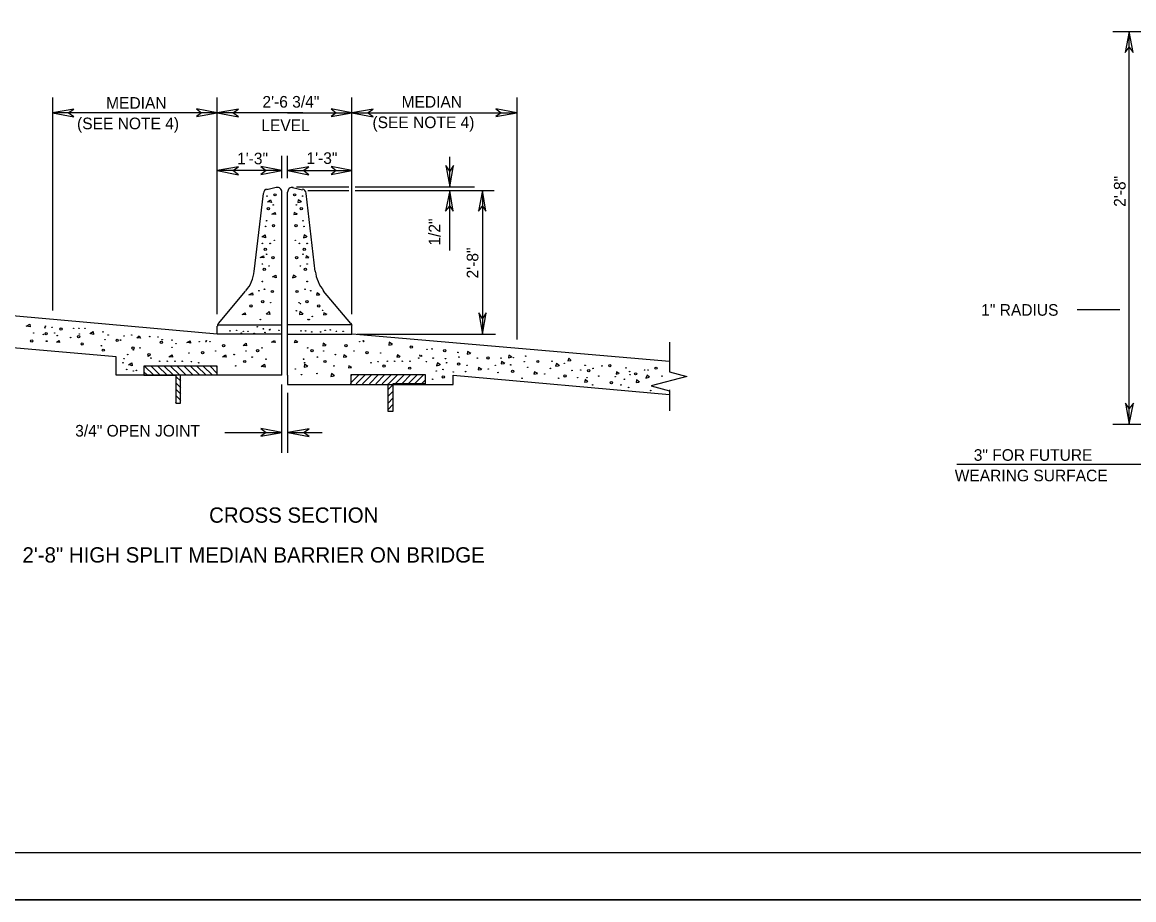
# Model space of a CAD drawing. Extents: x 528.2 to 531.15, y 154.43 to 156.26.
# Drawn here: x 528.751 to 529.728, y 154.427 to 155.199 of the extents above; entities that cross this region are included whole.
import ezdxf

# ---------------------------------------------------------------- set-up
doc = ezdxf.new("R2010")
doc.units = 0
for name, color, linetype in [('Level 1', 7, 'Continuous'), ('Level 2', 7, 'Continuous'), ('Level 3', 7, 'Continuous'), ('Level 41', 7, 'Continuous'), ('Level 5', 7, 'Continuous')]:
    doc.layers.add(name, color=color, linetype=linetype)

msp = doc.modelspace()

# ---------------------------------------------------------------- linework, layer by layer
at = {"layer": 'Level 1'}
for p, q in [((529.3353, 154.88747), (529.30381, 154.87927)), ((529.31988, 154.89173), (529.3353, 154.88747)), ((529.30381, 154.87927), (529.31988, 154.875)), ((528.38189, 154.46883), (531.13189, 154.46883)), ((528.19521, 154.42717), (531.15354, 154.42717))]:
    msp.add_line(p, q, dxfattribs=at)
for points in [[(529.72441, 155.19094), (529.7208, 155.17257), (529.72441, 155.17717), (529.72769, 155.17257)], [(528.77723, 155.11942), (528.79593, 155.11581), (528.79101, 155.11942), (528.79593, 155.1227)], [(528.92224, 155.11942), (528.90387, 155.12303), (528.90846, 155.11942), (528.90387, 155.11614)], [(528.92224, 155.11942), (528.94094, 155.11581), (528.93602, 155.11942), (528.94094, 155.1227)], [(529.04068, 155.11942), (529.02231, 155.12303), (529.0269, 155.11942), (529.02231, 155.11614)], [(529.04068, 155.11942), (529.05938, 155.11581), (529.05446, 155.11942), (529.05938, 155.1227)], [(529.1857, 155.11942), (529.16732, 155.12303), (529.17192, 155.11942), (529.16732, 155.11614)], [(528.92224, 155.06857), (528.94094, 155.06496), (528.93602, 155.06857), (528.94094, 155.07185)], [(528.979, 155.06857), (528.96063, 155.07218), (528.96522, 155.06857), (528.96063, 155.06529)], [(528.98392, 155.06857), (529.00262, 155.06496), (528.9977, 155.06857), (529.00262, 155.07185)], [(529.04068, 155.06857), (529.02231, 155.07218), (529.0269, 155.06857), (529.02231, 155.06529)], [(529.12664, 155.05446), (529.12992, 155.07316), (529.12664, 155.06824), (529.12336, 155.07316)], [(529.12664, 155.05118), (529.12303, 155.03281), (529.12664, 155.0374), (529.12959, 155.03281)], [(529.15551, 155.05118), (529.1519, 155.03281), (529.15551, 155.0374), (529.15846, 155.03281)], [(529.15551, 154.92487), (529.15879, 154.94357), (529.15551, 154.93865), (529.15223, 154.94357)], [(529.72441, 154.84547), (529.72802, 154.86417), (529.72441, 154.85925), (529.72113, 154.86417)], [(528.979, 154.83825), (528.96063, 154.84186), (528.96522, 154.83825), (528.96063, 154.83497)], [(528.98425, 154.83825), (529.00295, 154.83465), (528.99803, 154.83825), (529.00295, 154.84154)]]:
    msp.add_lwpolyline(points, close=True, dxfattribs=at)
at = {"layer": 'Level 3'}
for p, q in [((528.77723, 155.13287), (528.77723, 155.05282)), ((528.92224, 155.06201), (528.92224, 155.13287)), ((529.04068, 155.07349), (529.04068, 155.13287)), ((529.1857, 155.13287), (529.1857, 155.06726)), ((528.98392, 155.11942), (529.04068, 155.11942)), ((529.04068, 155.11942), (529.1857, 155.11942)), ((528.77723, 155.08563), (528.77723, 154.94554)), ((528.92224, 154.94226), (528.92224, 155.08563)), ((528.98392, 155.06201), (528.98392, 155.08169)), ((529.04068, 154.94226), (529.04068, 155.08563)), ((529.12664, 155.05446), (529.12664, 155.08071)), ((529.1857, 155.08563), (529.1857, 154.91995)), ((528.98392, 155.06857), (529.04068, 155.06857)), ((528.979, 154.88878), (528.979, 155.04954)), ((528.98392, 154.88878), (528.98392, 155.04954)), ((528.98852, 155.05381), (528.99705, 155.05184)), ((528.9918, 155.05446), (529.03806, 155.05446)), ((529.00197, 155.05118), (529.03806, 155.05118)), ((529.04364, 155.05446), (529.14862, 155.05446)), ((529.04364, 155.05118), (529.16568, 155.05118)), ((529.12664, 154.99836), (529.12664, 155.05118)), ((529.15551, 155.05118), (529.15551, 154.92487)), ((529.0082, 154.97999), (529.00033, 155.04856)), ((529.0397, 154.93406), (529.01575, 154.9626)), ((529.04068, 154.93307), (528.98392, 154.93307)), ((528.98392, 154.92487), (529.04068, 154.92487)), ((529.04068, 154.92487), (529.04068, 154.93176)), ((529.31988, 154.90059), (529.04101, 154.92487)), ((529.04528, 154.92487), (529.16699, 154.92487)), ((529.31988, 154.91765), (529.31988, 154.89173)), ((528.86647, 154.88878), (528.85827, 154.89665)), ((528.87205, 154.88878), (528.86417, 154.89665)), ((528.87828, 154.88878), (528.87008, 154.89665)), ((528.88386, 154.88878), (528.87566, 154.89665)), ((528.88944, 154.88878), (528.88123, 154.89665)), ((528.89501, 154.88878), (528.88681, 154.89665)), ((528.90092, 154.88878), (528.89304, 154.89665)), ((528.90682, 154.88878), (528.89862, 154.89665)), ((528.9124, 154.88878), (528.9042, 154.89665)), ((528.91798, 154.88878), (528.90978, 154.89665)), ((528.92224, 154.89009), (528.91601, 154.89665)), ((528.92224, 154.89567), (528.92159, 154.89665)), ((528.86089, 154.88878), (528.85761, 154.89173)), ((528.89009, 154.88353), (528.88583, 154.88747)), ((528.98392, 154.88878), (528.98392, 154.88058)), ((529.04003, 154.88091), (529.04003, 154.88911)), ((529.04003, 154.88911), (529.10499, 154.88911)), ((529.04003, 154.88222), (529.04692, 154.88911)), ((529.04003, 154.88812), (529.04101, 154.88911)), ((529.04429, 154.88091), (529.05249, 154.88911)), ((529.04987, 154.88091), (529.05807, 154.88911)), ((529.0561, 154.88091), (529.06398, 154.88911)), ((529.06168, 154.88091), (529.06955, 154.88911)), ((529.06726, 154.88091), (529.07546, 154.88911)), ((529.07283, 154.88091), (529.08104, 154.88911)), ((529.07874, 154.88091), (529.08694, 154.88911)), ((529.08465, 154.88091), (529.09252, 154.88911)), ((529.09022, 154.88091), (529.09843, 154.88911)), ((529.0958, 154.88091), (529.104, 154.88911)), ((529.10171, 154.88091), (529.10499, 154.88419)), ((529.10499, 154.88911), (529.10499, 154.88091)), ((529.12959, 154.88058), (529.12959, 154.88878)), ((529.12959, 154.88878), (529.31988, 154.87172)), ((528.89009, 154.87762), (528.88583, 154.88189)), ((528.89009, 154.87205), (528.88583, 154.87631)), ((528.979, 154.82021), (528.979, 154.88058)), ((528.98392, 154.88058), (529.11352, 154.88058)), ((529.03904, 154.88091), (529.04003, 154.88091)), ((529.07251, 154.85663), (529.07251, 154.88091)), ((529.07251, 154.87598), (529.07677, 154.88025)), ((529.07251, 154.87008), (529.07677, 154.87434)), ((529.10499, 154.88091), (529.07677, 154.88091)), ((529.07677, 154.88091), (529.07677, 154.85663)), ((529.11286, 154.88058), (529.12959, 154.88058)), ((529.31988, 154.87566), (529.31988, 154.87533)), ((529.31988, 154.875), (529.31988, 154.85728)), ((528.89009, 154.86647), (528.88583, 154.87073)), ((528.88615, 154.86417), (528.88583, 154.86483)), ((528.98392, 154.87303), (528.98392, 154.82021)), ((529.07251, 154.86417), (529.07677, 154.86844)), ((529.07251, 154.8586), (529.07677, 154.86286)), ((529.07677, 154.85663), (529.07251, 154.85663)), ((529.07612, 154.85663), (529.07677, 154.85728)), ((528.92881, 154.83825), (528.979, 154.83825)), ((528.98425, 154.83825), (529.01444, 154.83825))]:
    msp.add_line(p, q, dxfattribs=at)
for points in [[(528.99639, 155.04101), (528.99344, 155.04298), (528.99311, 155.04068), (528.99606, 155.04101)], [(528.99278, 155.03018), (528.98983, 155.03182), (528.9895, 155.02986), (528.99245, 155.03018)], [(529.00131, 155.0105), (528.99869, 155.01214), (528.99803, 155.00951), (529.00098, 155.0105)], [(529.00295, 154.99213), (529.00033, 154.99377), (529, 154.9918), (529.00262, 154.99213)], [(528.9918, 154.97507), (528.98917, 154.97671), (528.98852, 154.97441), (528.99147, 154.97507)], [(529.01247, 154.95932), (529.01017, 154.96096), (529.00951, 154.95899), (529.01214, 154.95932)], [(528.9977, 154.94226), (528.99475, 154.94455), (528.99442, 154.94193), (528.99738, 154.94226)], [(529.01903, 154.94193), (529.01608, 154.94357), (529.01575, 154.9416), (529.01804, 154.94193)], [(528.99311, 154.91765), (528.99081, 154.91929), (528.98983, 154.91732), (528.99278, 154.91765)], [(529.01804, 154.9147), (529.01542, 154.91667), (529.01509, 154.91437), (529.01739, 154.9147)], [(529.07644, 154.91568), (529.07349, 154.91765), (529.07316, 154.91503), (529.07612, 154.91568)], [(529.03609, 154.90486), (529.03346, 154.9065), (529.03314, 154.90453), (529.03576, 154.90486)], [(529.08301, 154.90486), (529.08071, 154.9065), (529.08005, 154.90453), (529.08268, 154.90486)], [(529.14534, 154.90781), (529.14239, 154.90945), (529.14206, 154.90715), (529.14469, 154.90781)], [(529.18143, 154.90453), (529.17881, 154.90617), (529.17848, 154.90387), (529.18077, 154.90453)], [(529.2336, 154.90157), (529.2313, 154.90354), (529.23064, 154.90125), (529.23327, 154.90157)], [(529.00197, 154.89633), (528.99902, 154.89829), (528.99869, 154.89567), (529.00131, 154.89633)], [(529.04068, 154.89534), (529.03806, 154.89698), (529.03773, 154.89501), (529.04035, 154.89534)], [(529.11844, 154.89764), (529.11581, 154.89961), (529.11516, 154.89698), (529.11811, 154.89764)], [(529.15486, 154.8937), (529.1519, 154.89534), (529.15157, 154.89337), (529.1542, 154.8937)], [(529.1752, 154.89895), (529.17224, 154.90059), (529.17192, 154.89862), (529.17454, 154.89895)], [(529.2231, 154.89698), (529.22047, 154.89895), (529.21982, 154.89665), (529.22244, 154.89698)], [(529.02526, 154.88812), (529.02264, 154.89009), (529.02198, 154.88747), (529.02493, 154.88812)], [(529.20407, 154.89009), (529.20112, 154.89173), (529.20079, 154.88944), (529.20374, 154.89009)], [(529.24803, 154.88287), (529.24573, 154.88484), (529.24508, 154.88255), (529.2477, 154.88287)], [(529.27592, 154.89009), (529.27329, 154.89173), (529.27297, 154.88944), (529.27526, 154.89009)], [(529.29364, 154.88255), (529.29101, 154.88451), (529.29068, 154.88222), (529.29298, 154.88255)], [(529.30249, 154.88681), (529.3002, 154.88878), (529.29921, 154.88615), (529.30217, 154.88681)]]:
    msp.add_lwpolyline(points, dxfattribs=at)
for centre, radius in [((528.99021, 155.04732), 0.00101), ((528.99721, 155.04618), 0.00022), ((528.99178, 155.03849), 0.00022), ((528.99608, 155.0351), 0.00101), ((528.99156, 155.02017), 0.00101), ((528.99766, 155.02447), 0.00022), ((528.99857, 155.01948), 0.00022), ((528.99088, 155.00726), 0.00022), ((528.9945, 155.00456), 0.00022), ((529.00129, 155.00456), 0.00022), ((528.99202, 154.99212), 0.00101), ((528.99766, 154.99506), 0.00022), ((528.9988, 154.99935), 0.00101), ((528.99541, 154.98465), 0.00022), ((528.99971, 154.98171), 0.00101), ((529.00129, 154.98646), 0.00022), ((529.00129, 154.97107), 0.00022), ((528.99247, 154.96225), 0.00101), ((528.99947, 154.96428), 0.00022), ((529.00445, 154.96292), 0.00022), ((528.99405, 154.95251), 0.00022), ((528.9954, 154.95161), 0.00022), ((529.00107, 154.9532), 0.00101), ((528.99178, 154.94528), 0.00022), ((529.01146, 154.94958), 0.00101), ((529.01485, 154.94573), 0.00022), ((529.00218, 154.93759), 0.00022), ((529.0031, 154.93759), 0.00022), ((529.00581, 154.94029), 0.00022), ((528.77174, 154.92515), 0.00101), ((528.77107, 154.9317), 0.00022), ((528.77694, 154.93079), 0.00022), ((528.78147, 154.92355), 0.00022), ((528.79595, 154.92988), 0.00022), ((528.80023, 154.92243), 0.00101), ((528.80047, 154.92988), 0.00022), ((528.8059, 154.92988), 0.00022), ((528.82174, 154.92673), 0.00022), ((528.82625, 154.92401), 0.00022), ((528.84028, 154.9231), 0.00022), ((528.84706, 154.92401), 0.00022), ((528.86289, 154.92265), 0.00022), ((528.87013, 154.92219), 0.00022), ((528.93342, 154.92763), 0.00022), ((528.9393, 154.92808), 0.00022), ((528.94338, 154.92582), 0.00022), ((528.94519, 154.92718), 0.00022), ((528.94926, 154.92718), 0.00022), ((528.95468, 154.92537), 0.00022), ((528.9574, 154.93124), 0.00022), ((528.96282, 154.92943), 0.00022), ((528.96418, 154.92627), 0.00022), ((528.96826, 154.92852), 0.00022), ((528.96871, 154.92898), 0.00022), ((528.9764, 154.92808), 0.00022), ((528.99585, 154.92763), 0.00022), ((528.99993, 154.92763), 0.00022), ((529.00535, 154.92673), 0.00022), ((529.01304, 154.92673), 0.00022), ((529.01712, 154.92808), 0.00022), ((529.02164, 154.92852), 0.00022), ((529.02706, 154.92718), 0.00022), ((529.03295, 154.92718), 0.00022), ((528.77197, 154.91858), 0.00022), ((528.82354, 154.91994), 0.00022), ((528.84819, 154.91247), 0.00101), ((528.87375, 154.91994), 0.00022), ((528.88235, 154.91949), 0.00022), ((528.89818, 154.91768), 0.00022), ((528.90633, 154.91813), 0.00022), ((528.9122, 154.91813), 0.00022), ((528.91583, 154.91813), 0.00022), ((529.00174, 154.91269), 0.00022), ((529.03544, 154.91474), 0.00101), ((529.04741, 154.91813), 0.00022), ((529.05059, 154.91904), 0.00022), ((529.05104, 154.91813), 0.00022), ((529.09289, 154.91338), 0.00101), ((528.82196, 154.91066), 0.00101), ((528.84028, 154.90319), 0.00022), ((528.84345, 154.90681), 0.00022), ((528.86153, 154.90545), 0.00022), ((528.8638, 154.90364), 0.00022), ((528.99812, 154.90274), 0.00022), ((529.00559, 154.91021), 0.00101), ((529.01034, 154.90455), 0.00022), ((529.01576, 154.90999), 0.00022), ((529.02616, 154.90681), 0.00022), ((529.04244, 154.90999), 0.00022), ((529.05399, 154.90841), 0.00101), ((529.06597, 154.90817), 0.00022), ((529.09944, 154.90364), 0.00022), ((529.10171, 154.90545), 0.00022), ((529.10668, 154.91133), 0.00022), ((529.11121, 154.91179), 0.00022), ((529.11211, 154.90364), 0.00022), ((529.12229, 154.91021), 0.00101), ((529.12297, 154.90319), 0.00022), ((529.13383, 154.90863), 0.00022), ((529.13474, 154.90455), 0.00022), ((529.15102, 154.90364), 0.00022), ((529.16029, 154.90388), 0.00101), ((529.17183, 154.90364), 0.00022), ((529.18268, 154.9041), 0.00022), ((529.19354, 154.90545), 0.00022), ((528.83937, 154.89958), 0.00022), ((528.84254, 154.89369), 0.00022), ((528.87149, 154.90094), 0.00022), ((528.87827, 154.90094), 0.00022), ((528.88506, 154.90094), 0.00022), ((528.8914, 154.90094), 0.00022), ((528.89954, 154.90048), 0.00022), ((528.90587, 154.89958), 0.00022), ((528.99088, 154.89414), 0.00022), ((528.99902, 154.89958), 0.00022), ((529.0169, 154.9007), 0.00101), ((529.02481, 154.89686), 0.00022), ((529.05737, 154.89958), 0.00022), ((529.0637, 154.90048), 0.00022), ((529.06892, 154.89664), 0.00101), ((529.07184, 154.90094), 0.00022), ((529.07819, 154.90094), 0.00022), ((529.08497, 154.90094), 0.00022), ((529.09153, 154.89483), 0.00101), ((529.09175, 154.90094), 0.00022), ((529.10623, 154.90047), 0.00022), ((529.1207, 154.89369), 0.00022), ((529.12387, 154.89958), 0.00022), ((529.13452, 154.89845), 0.00101), ((529.14197, 154.89731), 0.00022), ((529.16051, 154.89414), 0.00022), ((529.16684, 154.89731), 0.00022), ((529.18042, 154.89776), 0.00022), ((529.18202, 154.89211), 0.00101), ((529.19218, 154.90047), 0.00022), ((529.19535, 154.8955), 0.00022), ((529.20418, 154.9007), 0.00101), ((529.21525, 154.89459), 0.00022), ((529.21661, 154.90092), 0.00022), ((529.22747, 154.89912), 0.00022), ((529.24194, 154.89323), 0.00022), ((529.24556, 154.89731), 0.00022), ((529.24601, 154.89731), 0.00022), ((529.24896, 154.89256), 0.00101), ((529.25281, 154.89459), 0.00022), ((529.2605, 154.89686), 0.00022), ((529.2675, 154.89709), 0.00101), ((529.28175, 154.89505), 0.00022), ((529.29804, 154.89323), 0.00022), ((529.30121, 154.89323), 0.00022), ((529.30822, 154.89483), 0.00101), ((528.84842, 154.89233), 0.00022), ((528.85114, 154.89278), 0.00022), ((528.9963, 154.88917), 0.00022), ((529.00987, 154.89007), 0.00022), ((529.11165, 154.88509), 0.00022), ((529.11483, 154.89233), 0.00022), ((529.12094, 154.88714), 0.00101), ((529.12975, 154.89142), 0.00022), ((529.14061, 154.89187), 0.00022), ((529.16911, 154.89097), 0.00022), ((529.19038, 154.886), 0.00022), ((529.21028, 154.88962), 0.00022), ((529.22249, 154.886), 0.00022), ((529.22816, 154.88804), 0.00101), ((529.23425, 154.89278), 0.00022), ((529.23922, 154.88645), 0.00022), ((529.24737, 154.88645), 0.00022), ((529.25778, 154.88781), 0.00022), ((529.27225, 154.88736), 0.00022), ((529.28039, 154.88509), 0.00022), ((529.28492, 154.89187), 0.00022), ((529.28538, 154.88917), 0.00022), ((529.29013, 154.88985), 0.00101), ((529.31342, 154.88781), 0.00022), ((529.25235, 154.88012), 0.00022), ((529.26886, 154.88215), 0.00101), ((529.27723, 154.88012), 0.00022), ((529.28402, 154.87785), 0.00022), ((529.30346, 154.87513), 0.00022)]:
    msp.add_circle(centre, radius, dxfattribs=at)
for centre, radius, start, end in [((528.96684, 155.0483), 0.00405, 100.01519, 173.31546), ((528.97506, 155.04974), 0.00405, 0, 100.0842), ((528.98818, 155.04974), 0.00405, 79.9158, 180), ((528.9964, 155.0483), 0.00405, 6.68454, 79.98481), ((528.92265, 154.98378), 0.03237, 319.99178, 353.33677), ((529.04059, 154.98378), 0.03237, 186.66323, 220.00823), ((528.92652, 154.93172), 0.00405, 139.93416, 180), ((529.03673, 154.93172), 0.00405, 0, 40.06584), ((529.10104, 154.90659), 0.00101, 174.64995, 358.72719)]:
    msp.add_arc(centre, radius, start, end, dxfattribs=at)
at = {"layer": 'Level 41'}
msp.add_lwpolyline([(528.19521, 156.2605), (531.15354, 156.2605), (531.15354, 154.42717), (528.19521, 154.42717)], close=True, dxfattribs=at)
at = {"layer": 'Level 5'}
for p, q in [((529.70997, 155.19094), (529.9019, 155.19094)), ((529.72441, 154.84547), (529.72441, 155.19094)), ((528.92224, 155.11942), (528.77723, 155.11942)), ((528.99738, 155.11942), (528.92224, 155.11942)), ((528.979, 155.06201), (528.979, 155.08169)), ((528.979, 155.06857), (528.92224, 155.06857)), ((528.97408, 155.05381), (528.96588, 155.05184)), ((528.95472, 154.97999), (528.96293, 155.04856)), ((528.92323, 154.93406), (528.94718, 154.9626)), ((528.92224, 154.92487), (528.63976, 154.9498)), ((529.71621, 154.94619), (529.67848, 154.94619)), ((528.92224, 154.93307), (528.979, 154.93307)), ((528.92224, 154.92487), (528.92224, 154.93176)), ((528.979, 154.92487), (528.92224, 154.92487)), ((528.83333, 154.90486), (528.63976, 154.92159)), ((528.83333, 154.88878), (528.83333, 154.90486)), ((528.92224, 154.89665), (528.85761, 154.89665)), ((528.85761, 154.89665), (528.85761, 154.88878)), ((528.92224, 154.88878), (528.92224, 154.89665)), ((528.979, 154.88878), (528.83333, 154.88878)), ((528.85761, 154.88878), (528.88583, 154.88878)), ((528.88583, 154.88878), (528.88583, 154.86417)), ((528.88976, 154.86417), (528.88976, 154.88878)), ((528.979, 154.88878), (528.92224, 154.88878)), ((528.88583, 154.86417), (528.88976, 154.86417)), ((529.70997, 154.84547), (529.73885, 154.84547)), ((529.77231, 154.81004), (529.57283, 154.81004))]:
    msp.add_line(p, q, dxfattribs=at)
for points in [[(528.96654, 155.04101), (528.96916, 155.04298), (528.96982, 155.04068), (528.96719, 155.04101)], [(528.97014, 155.03018), (528.9731, 155.03182), (528.97343, 155.02986), (528.97047, 155.03018)], [(528.96129, 155.0105), (528.96424, 155.01214), (528.96457, 155.00951), (528.96227, 155.0105)], [(528.95997, 154.99213), (528.96293, 154.99377), (528.96325, 154.9918), (528.9603, 154.99213)], [(528.9708, 154.97507), (528.97375, 154.97671), (528.97408, 154.97441), (528.97178, 154.97507)], [(528.95013, 154.95932), (528.95308, 154.96096), (528.95341, 154.95899), (528.95079, 154.95932)], [(528.94423, 154.94193), (528.94685, 154.94357), (528.94718, 154.9416), (528.94455, 154.94193)], [(528.96522, 154.94226), (528.96785, 154.94455), (528.9685, 154.94193), (528.96555, 154.94226)], [(528.75427, 154.93176), (528.75722, 154.9334), (528.75755, 154.9311), (528.75459, 154.93176)], [(528.81004, 154.9252), (528.81299, 154.92717), (528.81332, 154.92454), (528.81037, 154.9252)], [(528.85138, 154.92159), (528.85367, 154.92323), (528.85466, 154.92126), (528.85171, 154.92159)], [(528.78084, 154.91765), (528.78314, 154.91929), (528.78346, 154.91732), (528.78117, 154.91765)], [(528.89534, 154.91732), (528.89829, 154.91896), (528.89862, 154.91667), (528.896, 154.91732)], [(528.94488, 154.9147), (528.94751, 154.91667), (528.94783, 154.91437), (528.94521, 154.9147)], [(528.96982, 154.91765), (528.97244, 154.91929), (528.9731, 154.91732), (528.97014, 154.91765)], [(528.87959, 154.90486), (528.88255, 154.9065), (528.88287, 154.90453), (528.88025, 154.90486)], [(528.92684, 154.90486), (528.92946, 154.9065), (528.93012, 154.90453), (528.92717, 154.90486)], [(528.84416, 154.89764), (528.84711, 154.89961), (528.84744, 154.89698), (528.84514, 154.89764)], [(528.96096, 154.89633), (528.96391, 154.89829), (528.96424, 154.89567), (528.96129, 154.89633)]]:
    msp.add_lwpolyline(points, dxfattribs=at)
for centre, radius in [((528.96603, 155.04618), 0.00022), ((528.97304, 155.04732), 0.00101), ((528.96716, 155.0351), 0.00101), ((528.97146, 155.03849), 0.00022), ((528.96558, 155.02447), 0.00022), ((528.97168, 155.02017), 0.00101), ((528.96468, 155.01948), 0.00022), ((528.96196, 155.00456), 0.00022), ((528.96874, 155.00456), 0.00022), ((528.97237, 155.00726), 0.00022), ((528.96444, 154.99935), 0.00101), ((528.96558, 154.99506), 0.00022), ((528.97123, 154.99212), 0.00101), ((528.96196, 154.98646), 0.00022), ((528.96354, 154.98171), 0.00101), ((528.96783, 154.98465), 0.00022), ((528.96196, 154.97107), 0.00022), ((528.9588, 154.96292), 0.00022), ((528.96377, 154.96428), 0.00022), ((528.97077, 154.96225), 0.00101), ((528.96218, 154.9532), 0.00101), ((528.96919, 154.95251), 0.00022), ((528.95178, 154.94958), 0.00101), ((528.96014, 154.93759), 0.00022), ((528.76066, 154.92582), 0.00022), ((528.76925, 154.92446), 0.00022), ((528.77061, 154.93035), 0.00022), ((528.77921, 154.92582), 0.00022), ((528.78485, 154.92921), 0.00101), ((528.80092, 154.92491), 0.00022), ((528.75906, 154.91882), 0.00101), ((528.77241, 154.91858), 0.00022), ((528.79323, 154.92174), 0.00022), ((528.80339, 154.9161), 0.00101), ((528.82036, 154.9145), 0.00022), ((528.83416, 154.91927), 0.00101), ((528.8371, 154.91949), 0.00022), ((528.8543, 154.91269), 0.00022), ((528.87307, 154.91746), 0.00101), ((528.88234, 154.91314), 0.00022), ((528.88596, 154.91632), 0.00022), ((528.91266, 154.91904), 0.00022), ((528.9278, 154.91474), 0.00101), ((528.9615, 154.91269), 0.00022), ((528.84842, 154.91089), 0.00022), ((528.86221, 154.90659), 0.00101), ((528.89728, 154.90817), 0.00022), ((528.90925, 154.90841), 0.00101), ((528.9208, 154.90999), 0.00022), ((528.93709, 154.90681), 0.00022), ((528.94748, 154.90999), 0.00022), ((528.95291, 154.90455), 0.00022), ((528.95766, 154.91021), 0.00101), ((528.96513, 154.90274), 0.00022), ((528.93843, 154.89686), 0.00022), ((528.94634, 154.9007), 0.00101)]:
    msp.add_circle(centre, radius, dxfattribs=at)

# ---------------------------------------------------------------- texts
at = {"layer": 'Level 1'}
for s, height, p in [('MEDIAN', 0.010228, (528.82448, 155.12303)), ('MEDIAN', 0.010228, (529.08432, 155.12402)), ('(SEE NOTE 4)', 0.0102283, (528.79888, 155.10499)), ('(SEE NOTE 4)', 0.0102283, (529.05873, 155.10597)), ('1" RADIUS', 0.010228, (529.59416, 154.94094)), ('3/4" OPEN JOINT', 0.0102283, (528.79724, 154.83465)), ('3" FOR FUTURE', 0.0102283, (529.5876, 154.81332)), ('WEARING SURFACE', 0.0102283, (529.57087, 154.79528)), ('CROSS SECTION', 0.0134508, (528.91504, 154.75886)), ('2\'-8" HIGH SPLIT MEDIAN BARRIER ON BRIDGE', 0.0134508, (528.75088, 154.72382))]:
    msp.add_text(s, height=height, dxfattribs=at).set_placement(p)
msp.add_text('2\'-8"', height=0.010228, rotation=90, dxfattribs=at).set_placement((529.72113, 155.03675))
at = {"layer": 'Level 2'}
for s, p in [('2\'-6 3/4"', (528.96194, 155.12402)), ('LEVEL', (528.96096, 155.10335)), ('1\'-3"', (528.93963, 155.07415)), ('1\'-3"', (529.00066, 155.07448))]:
    msp.add_text(s, height=0.010228, dxfattribs=at).set_placement(p)
for s, p in [('1/2"', (529.11844, 155.00262)), ('2\'-8"', (529.1519, 154.97375))]:
    msp.add_text(s, height=0.010228, rotation=90, dxfattribs=at).set_placement(p)

doc.saveas('drawing.dxf')
